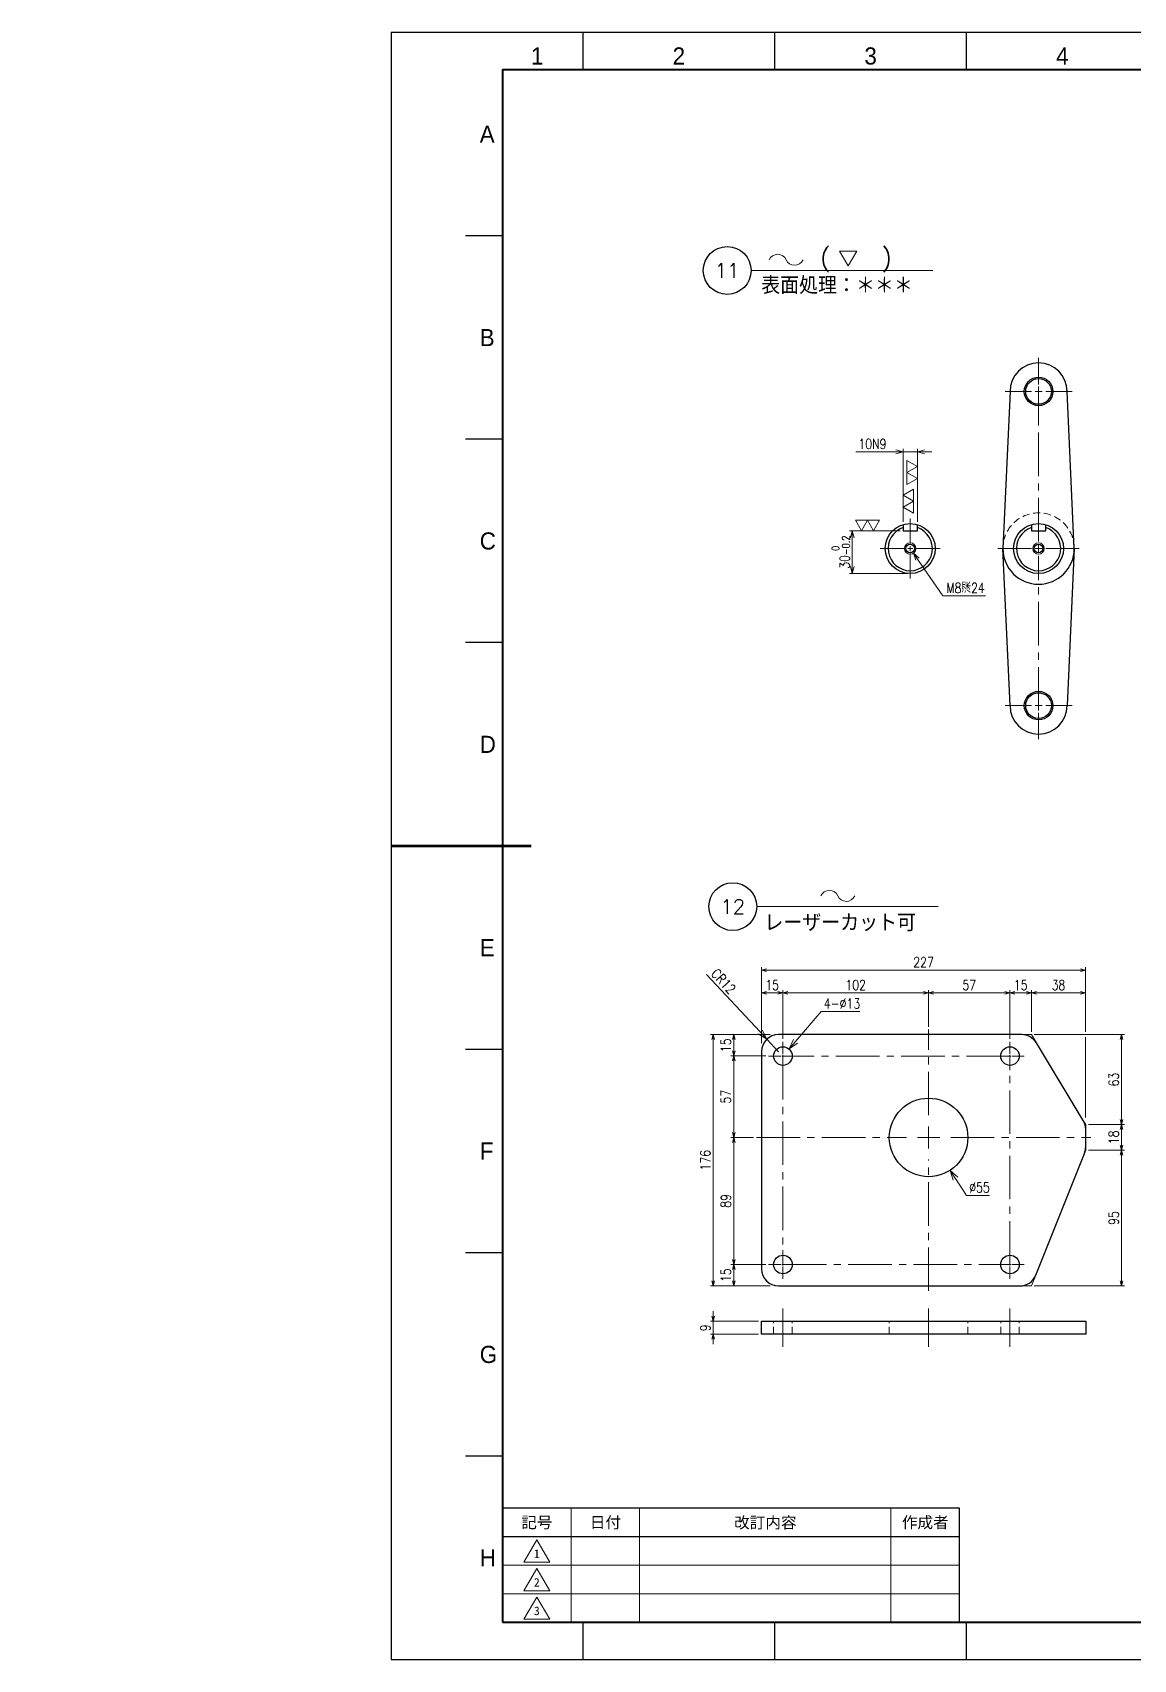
# Model space of a CAD drawing. Header units: millimetres. Extents: x -6 to 4263, y -34 to 1655.
# Drawn here: x 2401 to 3172, y 0 to 1139 of the extents above; entities that cross this region are included whole.
import ezdxf
from ezdxf import colors
from ezdxf.entities.mleader import LeaderData, LeaderLine
from ezdxf.enums import TextEntityAlignment as Align
from ezdxf.math import Vec2, Vec3

# ---------------------------------------------------------------- set-up
doc = ezdxf.new("R2010")
doc.units = ezdxf.units.MM
doc.header["$LTSCALE"] = 1.6
doc.header["$PDMODE"] = 99
doc.header["$PDSIZE"] = 1
doc.linetypes.add('CENTER2', pattern=[28.575, 19.05, -3.175, 3.175, -3.175])
doc.linetypes.add('HIDDEN2', pattern=[4.7625, 3.175, -1.5875])
for name, color, linetype, lineweight in [('02_細線', 5, 'Continuous', 13), ('03_かくれ線', 6, 'HIDDEN2', 13), ('04_中心線', 1, 'CENTER2', 9), ('07_寸法線', 3, 'Continuous', 9), ('99_図枠', 7, 'Continuous', 40)]:
    doc.layers.add(name, color=color, linetype=linetype, lineweight=lineweight)
doc.layers.add('10_補助線', color=8, linetype='Continuous', lineweight=13, plot=False)
doc.styles.add('KSS_TXT', font='txt.shx', dxfattribs={"bigfont": 'extfont2.shx'})
doc.styles.add('MS_G', font='MS Gothic.ttf')
doc.styles.get("Standard").update_dxf_attribs({"font": 'txt.shx', "bigfont": 'extfont2.shx'})
doc.styles.add('寸法用', font='simplex.shx', dxfattribs={"width": 0.8, "bigfont": '@extfont2.shx'})
doc.styles.add('表題用', font='MS PGothic.ttf')
doc.dimstyles.new('機械製図用', dxfattribs={"dimtxt": 3.5, "dimasz": 3.5, "dimexe": 2, "dimexo": 0, "dimgap": 1.2, "dimtad": 1, "dimdsep": 46, "dimtxsty": '寸法用', "dimblk": 'OPEN30', "dimcen": 0, "dimclrd": 256, "dimclre": 256, "dimclrt": 7, "dimazin": 2, "dimtm": 1e-09, "dimtfac": 0.75, "dimtmove": 0, "dimatfit": 3, "dimldrblk": 'OPEN30', "dimfxl": 1, "dimlwd": -1, "dimlwe": -1, "dimarcsym": 0})
doc.dimstyles.new('機械製図用$3', dxfattribs={"dimtxt": 3.5, "dimasz": 3.5, "dimexe": 2, "dimexo": 0, "dimgap": 1.2, "dimtad": 1, "dimtih": 1, "dimtoh": 1, "dimdsep": 46, "dimtxsty": '寸法用', "dimblk": 'OPEN30', "dimcen": 0, "dimsd1": 1, "dimclrd": 256, "dimclre": 256, "dimclrt": 7, "dimazin": 2, "dimtm": 1e-09, "dimtfac": 0.75, "dimtofl": 0, "dimtmove": 0, "dimatfit": 3, "dimldrblk": 'OPEN30', "dimfxl": 1, "dimlwd": -1, "dimlwe": -1, "dimarcsym": 0})

# ---------------------------------------------------------------- blocks, each defined once
blk = doc.blocks.new('AM_BALLOON1')
at = {"transparency": 16777216}
blk.add_circle((0, 0), 5, dxfattribs=at)
blk.add_attdef('B_NUMBER', text='', height=3, dxfattribs=at).set_placement((0, 0), align=Align.MIDDLE_CENTER)
blk = doc.blocks.new('_OPEN')
at = {"color": 0, "linetype": 'ByBlock'}
for p, q in [((-1, 0.17), (0, 0)), ((0, 0), (-1, -0.17)), ((0, 0), (-1, 0))]:
    blk.add_line(p, q, dxfattribs=at)
blk = doc.blocks.new('p1ba05')
for centre, start, end in [((-2.95, 0.29), 24.2276, 155.5758), ((0, 1.62), 204.2276, 335.5758)]:
    blk.add_arc(centre, 1.62, start, end)
blk = doc.blocks.new('p1ba01')
for p, q in [((0, 0), (-1.5, 2.6)), ((-1.5, 2.6), (1.5, 2.6)), ((1.5, 2.6), (0, 0))]:
    blk.add_line(p, q)
blk = doc.blocks.new('*U223')
at = {"layer": '04_中心線', "color": 0, "linetype": 'CENTER2', "transparency": 16777216}
for p, q in [((0, 15.52), (0, 75.5)), ((-120.5, 0), (-15.52, 0)), ((15.52, 0), (113.5, 0)), ((0, -107.5), (0, -15.52))]:
    blk.add_line(p, q, dxfattribs=at)
at = {"layer": '04_中心線', "color": 0, "linetype": 'Continuous', "transparency": 16777216}
for p, q in [((-7.76, 0), (7.76, 0)), ((0, -7.76), (0, 7.76))]:
    blk.add_line(p, q, dxfattribs=at)
blk = doc.blocks.new('*U224')
at = {"layer": '04_中心線', "color": 0, "linetype": 'CENTER2', "transparency": 16777216}
for p, q in [((-10, 0), (-1.3, 0)), ((0, 1.3), (0, 10)), ((1.3, 0), (10, 0)), ((0, -10), (0, -1.3))]:
    blk.add_line(p, q, dxfattribs=at)
at = {"layer": '04_中心線', "color": 0, "linetype": 'Continuous', "transparency": 16777216}
for p, q in [((-0.65, 0), (0.65, 0)), ((0, -0.65), (0, 0.65))]:
    blk.add_line(p, q, dxfattribs=at)
blk = doc.blocks.new('*U225')
at = {"layer": '04_中心線', "color": 0, "linetype": 'CENTER2', "transparency": 16777216}
for p, q in [((-10, 0), (-1.3, 0)), ((0, 1.3), (0, 10)), ((1.3, 0), (10, 0)), ((0, -10), (0, -1.3))]:
    blk.add_line(p, q, dxfattribs=at)
at = {"layer": '04_中心線', "color": 0, "linetype": 'Continuous', "transparency": 16777216}
for p, q in [((-0.65, 0), (0.65, 0)), ((0, -0.65), (0, 0.65))]:
    blk.add_line(p, q, dxfattribs=at)
blk = doc.blocks.new('*U221')
at = {"layer": '04_中心線', "color": 0, "linetype": 'CENTER2', "transparency": 16777216}
for p, q in [((-10, 0), (-1.3, 0)), ((0, 1.3), (0, 10)), ((1.3, 0), (10, 0)), ((0, -10), (0, -1.3))]:
    blk.add_line(p, q, dxfattribs=at)
at = {"layer": '04_中心線', "color": 0, "linetype": 'Continuous', "transparency": 16777216}
for p, q in [((-0.65, 0), (0.65, 0)), ((0, -0.65), (0, 0.65))]:
    blk.add_line(p, q, dxfattribs=at)
blk = doc.blocks.new('*U222')
at = {"layer": '04_中心線', "color": 0, "linetype": 'CENTER2', "transparency": 16777216}
for p, q in [((-10, 0), (-1.3, 0)), ((0, 1.3), (0, 10)), ((1.3, 0), (10, 0)), ((0, -10), (0, -1.3))]:
    blk.add_line(p, q, dxfattribs=at)
at = {"layer": '04_中心線', "color": 0, "linetype": 'Continuous', "transparency": 16777216}
for p, q in [((-0.65, 0), (0.65, 0)), ((0, -0.65), (0, 0.65))]:
    blk.add_line(p, q, dxfattribs=at)
blk = doc.blocks.new('_Open30')
at = {"color": 0, "linetype": 'ByBlock', "lineweight": -2}
for p, q in [((-1, 0.27), (0, 0)), ((0, 0), (-1, -0.27)), ((0, 0), (-1, 0))]:
    blk.add_line(p, q, dxfattribs=at)
blk = doc.blocks.new('*D243')
at = {"layer": '07_寸法線', "transparency": 16777216}
for p, q in [((3028.3, 443.1), (3028.3, 468.8)), ((3085.3, 434.6), (3085.3, 468.8)), ((3081.8, 466.8), (3031.8, 466.8))]:
    blk.add_line(p, q, dxfattribs=at)
at = {"layer": 'Defpoints', "color": 0, "transparency": 16777216}
for p in [(3028.3, 466.8), (3028.3, 441.1), (3085.3, 432.6)]:
    blk.add_point(p, dxfattribs=at)
at = {"layer": '07_寸法線', "transparency": 16777216, "xscale": 3.5, "yscale": 3.5, "zscale": 3.5, "rotation": 180}
blk.add_blockref('_Open30', (3028.3, 466.8), dxfattribs=at)
at = {"layer": '07_寸法線', "transparency": 16777216, "xscale": 3.5, "yscale": 3.5, "zscale": 3.5}
blk.add_blockref('_Open30', (3085.3, 466.8), dxfattribs=at)
at = {"layer": '07_寸法線', "color": 7, "transparency": 16777216, "insert": (3056.8, 472.3), "char_height": 7, "attachment_point": 5, "style": '寸法用'}
blk.add_mtext('57', dxfattribs=at)
blk = doc.blocks.new('*D244')
at = {"layer": '07_寸法線', "transparency": 16777216}
for p, q in [((2926.3, 434.6), (2926.3, 468.8)), ((3028.3, 443.1), (3028.3, 468.8)), ((3024.8, 466.8), (2929.8, 466.8))]:
    blk.add_line(p, q, dxfattribs=at)
at = {"layer": 'Defpoints', "color": 0, "transparency": 16777216}
for p in [(2926.3, 466.8), (3028.3, 441.1), (2926.3, 432.6)]:
    blk.add_point(p, dxfattribs=at)
at = {"layer": '07_寸法線', "transparency": 16777216, "xscale": 3.5, "yscale": 3.5, "zscale": 3.5, "rotation": 180}
blk.add_blockref('_Open30', (2926.3, 466.8), dxfattribs=at)
at = {"layer": '07_寸法線', "transparency": 16777216, "xscale": 3.5, "yscale": 3.5, "zscale": 3.5}
blk.add_blockref('_Open30', (3028.3, 466.8), dxfattribs=at)
at = {"layer": '07_寸法線', "color": 7, "transparency": 16777216, "insert": (2977.3, 472.3), "char_height": 7, "attachment_point": 5, "style": '寸法用'}
blk.add_mtext('102', dxfattribs=at)
blk = doc.blocks.new('*D245')
at = {"layer": '07_寸法線', "transparency": 16777216}
for p, q in [((2914.3, 422.6), (2889.9, 422.6)), ((2891.9, 419.1), (2891.9, 369.1)), ((2905.8, 365.6), (2889.9, 365.6))]:
    blk.add_line(p, q, dxfattribs=at)
at = {"layer": 'Defpoints', "color": 0, "transparency": 16777216}
for p in [(2916.3, 422.6), (2891.9, 365.6), (2907.8, 365.6)]:
    blk.add_point(p, dxfattribs=at)
at = {"layer": '07_寸法線', "transparency": 16777216, "xscale": 3.5, "yscale": 3.5, "zscale": 3.5}
for p, rotation in [((2891.9, 422.6), 90), ((2891.9, 365.6), 270)]:
    blk.add_blockref('_Open30', p, dxfattribs=dict(at, rotation=rotation))
at = {"layer": '07_寸法線', "color": 7, "transparency": 16777216, "insert": (2886.4, 394.1), "char_height": 7, "attachment_point": 5, "rotation": 90, "style": '寸法用'}
blk.add_mtext('57', dxfattribs=at)
blk = doc.blocks.new('*D246')
at = {"layer": '07_寸法線', "transparency": 16777216}
for p, q in [((2905.8, 365.6), (2889.9, 365.6)), ((2891.9, 362.1), (2891.9, 280.1)), ((2914.3, 276.6), (2889.9, 276.6))]:
    blk.add_line(p, q, dxfattribs=at)
at = {"layer": 'Defpoints', "color": 0, "transparency": 16777216}
for p in [(2907.8, 365.6), (2891.9, 276.6), (2916.3, 276.6)]:
    blk.add_point(p, dxfattribs=at)
at = {"layer": '07_寸法線', "transparency": 16777216, "xscale": 3.5, "yscale": 3.5, "zscale": 3.5}
for p, rotation in [((2891.9, 365.6), 90), ((2891.9, 276.6), 270)]:
    blk.add_blockref('_Open30', p, dxfattribs=dict(at, rotation=rotation))
at = {"layer": '07_寸法線', "color": 7, "transparency": 16777216, "insert": (2886.4, 321.1), "char_height": 7, "attachment_point": 5, "rotation": 90, "style": '寸法用'}
blk.add_mtext('89', dxfattribs=at)
blk = doc.blocks.new('*D247')
at = {"layer": '07_寸法線', "transparency": 16777216}
for p, q in [((2877.5, 240.3), (2877.5, 243.8)), ((2909.3, 236.8), (2875.5, 236.8)), ((2877.5, 236.8), (2877.5, 227.8)), ((2909.3, 227.8), (2875.5, 227.8)), ((2877.5, 224.3), (2877.5, 220.8))]:
    blk.add_line(p, q, dxfattribs=at)
at = {"layer": 'Defpoints', "color": 0, "transparency": 16777216}
for p in [(2911.3, 236.8), (2877.5, 227.8), (2911.3, 227.8)]:
    blk.add_point(p, dxfattribs=at)
at = {"layer": '07_寸法線', "transparency": 16777216, "xscale": 3.5, "yscale": 3.5, "zscale": 3.5}
for p, rotation in [((2877.5, 236.8), 270), ((2877.5, 227.8), 90)]:
    blk.add_blockref('_Open30', p, dxfattribs=dict(at, rotation=rotation))
at = {"layer": '07_寸法線', "color": 7, "transparency": 16777216, "insert": (2872, 232.3), "char_height": 7, "attachment_point": 5, "rotation": 90, "style": '寸法用'}
blk.add_mtext('9', dxfattribs=at)
blk = doc.blocks.new('*D248')
at = {"layer": '07_寸法線', "transparency": 16777216}
for p, q in [((3054.9, 325), (3047.2, 336.7)), ((3071, 325), (3054.9, 325))]:
    blk.add_line(p, q, dxfattribs=at)
at = {"layer": 'Defpoints', "color": 0, "transparency": 16777216}
for p in [(3013.3, 388.6), (3043.4, 342.5)]:
    blk.add_point(p, dxfattribs=at)
at = {"layer": '07_寸法線', "transparency": 16777216, "xscale": 7, "yscale": 7, "zscale": 7, "rotation": 123.2095758923568}
blk.add_blockref('_Open30', (3043.4, 342.5), dxfattribs=at)
at = {"layer": '07_寸法線', "color": 7, "transparency": 16777216, "insert": (3064, 330.5), "char_height": 7, "attachment_point": 5, "style": '寸法用'}
blk.add_mtext('∅55', dxfattribs=at)
blk = doc.blocks.new('*D249')
at = {"layer": '07_寸法線', "transparency": 16777216}
for p, q in [((2917.3, 437.6), (2889.9, 437.6)), ((2891.9, 434.1), (2891.9, 426.1)), ((2910.3, 422.6), (2889.9, 422.6))]:
    blk.add_line(p, q, dxfattribs=at)
at = {"layer": 'Defpoints', "color": 0, "transparency": 16777216}
for p in [(2923.3, 437.6), (2891.9, 422.6), (2916.3, 422.6)]:
    blk.add_point(p, dxfattribs=at)
at = {"layer": '07_寸法線', "transparency": 16777216, "xscale": 3.5, "yscale": 3.5, "zscale": 3.5}
for p, rotation in [((2891.9, 437.6), 90), ((2891.9, 422.6), 270)]:
    blk.add_blockref('_Open30', p, dxfattribs=dict(at, rotation=rotation))
at = {"layer": '07_寸法線', "color": 7, "transparency": 16777216, "insert": (2886.4, 430.1), "char_height": 7, "attachment_point": 5, "rotation": 90, "style": '寸法用'}
blk.add_mtext('15', dxfattribs=at)
blk = doc.blocks.new('*D250')
at = {"layer": '07_寸法線', "transparency": 16777216}
for p, q in [((2917.3, 437.6), (2875.5, 437.6)), ((2877.5, 434.1), (2877.5, 265.1)), ((2917.3, 261.6), (2875.5, 261.6))]:
    blk.add_line(p, q, dxfattribs=at)
at = {"layer": 'Defpoints', "color": 0, "transparency": 16777216}
for p in [(2923.3, 437.6), (2877.5, 261.6), (2923.3, 261.6)]:
    blk.add_point(p, dxfattribs=at)
at = {"layer": '07_寸法線', "transparency": 16777216, "xscale": 3.5, "yscale": 3.5, "zscale": 3.5}
for p, rotation in [((2877.5, 437.6), 90), ((2877.5, 261.6), 270)]:
    blk.add_blockref('_Open30', p, dxfattribs=dict(at, rotation=rotation))
at = {"layer": '07_寸法線', "color": 7, "transparency": 16777216, "insert": (2872, 349.6), "char_height": 7, "attachment_point": 5, "rotation": 90, "style": '寸法用'}
blk.add_mtext('176', dxfattribs=at)
blk = doc.blocks.new('*D251')
at = {"layer": '07_寸法線', "transparency": 16777216}
for p, q in [((2911.3, 431.6), (2911.3, 468.8)), ((2926.3, 438.6), (2926.3, 468.8)), ((2922.8, 466.8), (2914.8, 466.8))]:
    blk.add_line(p, q, dxfattribs=at)
at = {"layer": 'Defpoints', "color": 0, "transparency": 16777216}
for p in [(2911.3, 466.8), (2911.3, 425.6), (2926.3, 432.6)]:
    blk.add_point(p, dxfattribs=at)
at = {"layer": '07_寸法線', "transparency": 16777216, "xscale": 3.5, "yscale": 3.5, "zscale": 3.5, "rotation": 180}
blk.add_blockref('_Open30', (2911.3, 466.8), dxfattribs=at)
at = {"layer": '07_寸法線', "transparency": 16777216, "xscale": 3.5, "yscale": 3.5, "zscale": 3.5}
blk.add_blockref('_Open30', (2926.3, 466.8), dxfattribs=at)
at = {"layer": '07_寸法線', "color": 7, "transparency": 16777216, "insert": (2918.8, 472.3), "char_height": 7, "attachment_point": 5, "style": '寸法用'}
blk.add_mtext('15', dxfattribs=at)
blk = doc.blocks.new('*D252')
at = {"layer": '07_寸法線', "transparency": 16777216}
for p, q in [((3085.3, 434.6), (3085.3, 468.8)), ((3100.3, 439.6), (3100.3, 468.8)), ((3096.8, 466.8), (3088.8, 466.8))]:
    blk.add_line(p, q, dxfattribs=at)
at = {"layer": 'Defpoints', "color": 0, "transparency": 16777216}
for p in [(3085.3, 466.8), (3100.3, 437.6), (3085.3, 432.6)]:
    blk.add_point(p, dxfattribs=at)
at = {"layer": '07_寸法線', "transparency": 16777216, "xscale": 3.5, "yscale": 3.5, "zscale": 3.5, "rotation": 180}
blk.add_blockref('_Open30', (3085.3, 466.8), dxfattribs=at)
at = {"layer": '07_寸法線', "transparency": 16777216, "xscale": 3.5, "yscale": 3.5, "zscale": 3.5}
blk.add_blockref('_Open30', (3100.3, 466.8), dxfattribs=at)
at = {"layer": '07_寸法線', "color": 7, "transparency": 16777216, "insert": (3092.8, 472.3), "char_height": 7, "attachment_point": 5, "style": '寸法用'}
blk.add_mtext('15', dxfattribs=at)
blk = doc.blocks.new('*D253')
at = {"layer": '07_寸法線', "transparency": 16777216}
for p, q in [((3100.3, 442.6), (3100.3, 468.8)), ((3138.3, 439.4), (3138.3, 468.8)), ((3134.8, 466.8), (3103.8, 466.8)), ((3138.3, 379.6), (3138.3, 435.7))]:
    blk.add_line(p, q, dxfattribs=at)
at = {"layer": 'Defpoints', "color": 0, "transparency": 16777216}
for p in [(3100.3, 466.8), (3100.3, 437.6), (3138.3, 374.6)]:
    blk.add_point(p, dxfattribs=at)
at = {"layer": '07_寸法線', "transparency": 16777216, "xscale": 3.5, "yscale": 3.5, "zscale": 3.5, "rotation": 180}
blk.add_blockref('_Open30', (3100.3, 466.8), dxfattribs=at)
at = {"layer": '07_寸法線', "transparency": 16777216, "xscale": 3.5, "yscale": 3.5, "zscale": 3.5}
blk.add_blockref('_Open30', (3138.3, 466.8), dxfattribs=at)
at = {"layer": '07_寸法線', "color": 7, "transparency": 16777216, "insert": (3119.3, 472.3), "char_height": 7, "attachment_point": 5, "style": '寸法用'}
blk.add_mtext('38', dxfattribs=at)
blk = doc.blocks.new('*D254')
at = {"layer": '07_寸法線', "transparency": 16777216}
for p, q in [((3140.3, 374.6), (3165.5, 374.6)), ((3163.5, 371.1), (3163.5, 360.1)), ((3140.3, 356.6), (3165.5, 356.6))]:
    blk.add_line(p, q, dxfattribs=at)
at = {"layer": 'Defpoints', "color": 0, "transparency": 16777216}
for p in [(3138.3, 374.6), (3138.3, 356.6), (3163.5, 356.6)]:
    blk.add_point(p, dxfattribs=at)
at = {"layer": '07_寸法線', "transparency": 16777216, "xscale": 3.5, "yscale": 3.5, "zscale": 3.5}
for p, rotation in [((3163.5, 374.6), 90), ((3163.5, 356.6), 270)]:
    blk.add_blockref('_Open30', p, dxfattribs=dict(at, rotation=rotation))
at = {"layer": '07_寸法線', "color": 7, "transparency": 16777216, "insert": (3158, 365.6), "char_height": 7, "attachment_point": 5, "rotation": 90, "style": '寸法用'}
blk.add_mtext('18', dxfattribs=at)
blk = doc.blocks.new('*D255')
at = {"layer": '07_寸法線', "transparency": 16777216}
for p, q in [((3102.3, 437.6), (3165.5, 437.6)), ((3163.5, 434.1), (3163.5, 378.1)), ((3140.3, 374.6), (3165.5, 374.6))]:
    blk.add_line(p, q, dxfattribs=at)
at = {"layer": 'Defpoints', "color": 0, "transparency": 16777216}
for p in [(3100.3, 437.6), (3138.3, 374.6), (3163.5, 374.6)]:
    blk.add_point(p, dxfattribs=at)
at = {"layer": '07_寸法線', "transparency": 16777216, "xscale": 3.5, "yscale": 3.5, "zscale": 3.5}
for p, rotation in [((3163.5, 437.6), 90), ((3163.5, 374.6), 270)]:
    blk.add_blockref('_Open30', p, dxfattribs=dict(at, rotation=rotation))
at = {"layer": '07_寸法線', "color": 7, "transparency": 16777216, "insert": (3158, 406.1), "char_height": 7, "attachment_point": 5, "rotation": 90, "style": '寸法用'}
blk.add_mtext('63', dxfattribs=at)
blk = doc.blocks.new('*D256')
at = {"layer": '07_寸法線', "transparency": 16777216}
for p, q in [((3140.3, 356.6), (3165.5, 356.6)), ((3163.5, 353.1), (3163.5, 265.1)), ((3102.3, 261.6), (3165.5, 261.6))]:
    blk.add_line(p, q, dxfattribs=at)
at = {"layer": 'Defpoints', "color": 0, "transparency": 16777216}
for p in [(3138.3, 356.6), (3100.3, 261.6), (3163.5, 261.6)]:
    blk.add_point(p, dxfattribs=at)
at = {"layer": '07_寸法線', "transparency": 16777216, "xscale": 3.5, "yscale": 3.5, "zscale": 3.5}
for p, rotation in [((3163.5, 356.6), 90), ((3163.5, 261.6), 270)]:
    blk.add_blockref('_Open30', p, dxfattribs=dict(at, rotation=rotation))
at = {"layer": '07_寸法線', "color": 7, "transparency": 16777216, "insert": (3158, 309.1), "char_height": 7, "attachment_point": 5, "rotation": 90, "style": '寸法用'}
blk.add_mtext('95', dxfattribs=at)
blk = doc.blocks.new('*D257')
at = {"layer": '07_寸法線', "transparency": 16777216}
for p, q in [((2872.8, 479.7), (2910.4, 439.4)), ((2923.3, 425.6), (2915.1, 434.3))]:
    blk.add_line(p, q, dxfattribs=at)
at = {"layer": 'Defpoints', "color": 0, "transparency": 16777216}
for p in [(2915.1, 434.3), (2923.3, 425.6)]:
    blk.add_point(p, dxfattribs=at)
at = {"layer": '07_寸法線', "transparency": 16777216, "xscale": 7, "yscale": 7, "zscale": 7, "rotation": 313.0286297608039}
blk.add_blockref('_Open30', (2915.1, 434.3), dxfattribs=at)
at = {"layer": '07_寸法線', "color": 7, "transparency": 16777216, "insert": (2884.7, 475), "char_height": 7, "attachment_point": 5, "rotation": 313.0286, "style": '寸法用'}
blk.add_mtext('CR12', dxfattribs=at)
blk = doc.blocks.new('*D258')
at = {"layer": '07_寸法線', "transparency": 16777216}
for p, q in [((2953, 453.8), (2935.1, 432.8)), ((2980.3, 453.8), (2953, 453.8))]:
    blk.add_line(p, q, dxfattribs=at)
at = {"layer": 'Defpoints', "color": 0, "transparency": 16777216}
for p in [(2930.6, 427.5), (2922.1, 417.6)]:
    blk.add_point(p, dxfattribs=at)
at = {"layer": '07_寸法線', "transparency": 16777216, "xscale": 7, "yscale": 7, "zscale": 7, "rotation": 229.5169400854556}
blk.add_blockref('_Open30', (2930.6, 427.5), dxfattribs=at)
at = {"layer": '07_寸法線', "color": 7, "transparency": 16777216, "insert": (2967.7, 459.3), "char_height": 7, "attachment_point": 5, "style": '寸法用'}
blk.add_mtext('4-∅13', dxfattribs=at)
blk = doc.blocks.new('*D259')
at = {"layer": '07_寸法線', "transparency": 16777216}
for p, q in [((2911.3, 468.8), (2911.3, 484.8)), ((3134.8, 482.8), (2914.8, 482.8)), ((3138.3, 468.8), (3138.3, 484.8))]:
    blk.add_line(p, q, dxfattribs=at)
at = {"layer": 'Defpoints', "color": 0, "transparency": 16777216}
for p in [(2911.3, 482.8), (2911.3, 466.8), (3138.3, 466.8)]:
    blk.add_point(p, dxfattribs=at)
at = {"layer": '07_寸法線', "transparency": 16777216, "xscale": 3.5, "yscale": 3.5, "zscale": 3.5, "rotation": 180}
blk.add_blockref('_Open30', (2911.3, 482.8), dxfattribs=at)
at = {"layer": '07_寸法線', "transparency": 16777216, "xscale": 3.5, "yscale": 3.5, "zscale": 3.5}
blk.add_blockref('_Open30', (3138.3, 482.8), dxfattribs=at)
at = {"layer": '07_寸法線', "color": 7, "transparency": 16777216, "insert": (3024.8, 488.3), "char_height": 7, "attachment_point": 5, "style": '寸法用'}
blk.add_mtext('227', dxfattribs=at)
blk = doc.blocks.new('*D260')
at = {"layer": '07_寸法線', "transparency": 16777216}
for p, q in [((2910.3, 276.6), (2889.9, 276.6)), ((2891.9, 273.1), (2891.9, 265.1)), ((2917.3, 261.6), (2889.9, 261.6))]:
    blk.add_line(p, q, dxfattribs=at)
at = {"layer": 'Defpoints', "color": 0, "transparency": 16777216}
for p in [(2916.3, 276.6), (2891.9, 261.6), (2923.3, 261.6)]:
    blk.add_point(p, dxfattribs=at)
at = {"layer": '07_寸法線', "transparency": 16777216, "xscale": 3.5, "yscale": 3.5, "zscale": 3.5}
for p, rotation in [((2891.9, 276.6), 90), ((2891.9, 261.6), 270)]:
    blk.add_blockref('_Open30', p, dxfattribs=dict(at, rotation=rotation))
at = {"layer": '07_寸法線', "color": 7, "transparency": 16777216, "insert": (2886.4, 269.1), "char_height": 7, "attachment_point": 5, "rotation": 90, "style": '寸法用'}
blk.add_mtext('15', dxfattribs=at)
blk = doc.blocks.new('*D308')
at = {"layer": '07_寸法線', "transparency": 16777216}
for p, q in [((3005.5, 845.7), (2977.5, 845.7)), ((3010.5, 796.7), (3010.5, 847.7)), ((3020.5, 845.7), (3010.5, 845.7)), ((3020.5, 796.7), (3020.5, 847.7)), ((3025.5, 845.7), (3030.5, 845.7))]:
    blk.add_line(p, q, dxfattribs=at)
at = {"layer": 'Defpoints', "color": 0, "transparency": 16777216}
for p in [(3010.5, 845.7), (3010.5, 794.7), (3020.5, 794.7)]:
    blk.add_point(p, dxfattribs=at)
at = {"layer": '07_寸法線', "transparency": 16777216, "xscale": 5, "yscale": 5, "zscale": 5}
blk.add_blockref('_Open30', (3010.5, 845.7), dxfattribs=at)
at = {"layer": '07_寸法線', "transparency": 16777216, "xscale": 5, "yscale": 5, "zscale": 5, "rotation": 180}
blk.add_blockref('_Open30', (3020.5, 845.7), dxfattribs=at)
at = {"layer": '07_寸法線', "color": 7, "transparency": 16777216, "insert": (2989, 851.2), "char_height": 7, "attachment_point": 5, "style": '寸法用'}
blk.add_mtext('10N9', dxfattribs=at)
blk = doc.blocks.new('*D309')
at = {"layer": '07_寸法線', "transparency": 16777216}
for p, q in [((3008.5, 790.4), (2972.9, 790.4)), ((2974.9, 785.4), (2974.9, 765.4)), ((3013.5, 760.4), (2972.9, 760.4))]:
    blk.add_line(p, q, dxfattribs=at)
at = {"layer": 'Defpoints', "color": 0, "transparency": 16777216}
for p in [(3010.5, 790.4), (2974.9, 760.4), (3015.5, 760.4)]:
    blk.add_point(p, dxfattribs=at)
at = {"layer": '07_寸法線', "transparency": 16777216, "xscale": 5, "yscale": 5, "zscale": 5}
for p, rotation in [((2974.9, 790.4), 90), ((2974.9, 760.4), 270)]:
    blk.add_blockref('_Open30', p, dxfattribs=dict(at, rotation=rotation))
at = {"layer": '07_寸法線', "color": 7, "transparency": 16777216, "insert": (2966.8, 775.4), "char_height": 7, "attachment_point": 5, "rotation": 90, "style": '寸法用'}
blk.add_mtext('30{\\H5.25;\\S 0^ -0.2;}', dxfattribs=at)
blk = doc.blocks.new('p1ba02')
for p, q in [((-1.5, 2.6), (1.5, 2.6)), ((0, 0), (-1.5, 2.6)), ((1.5, 2.6), (0, 0)), ((3, 0), (1.5, 2.6)), ((1.5, 2.6), (4.5, 2.6)), ((4.5, 2.6), (3, 0))]:
    blk.add_line(p, q)
blk = doc.blocks.new('*D310')
at = {"layer": '07_寸法線', "transparency": 16777216}
for p, q in [((3038.3, 744.8), (3020.6, 770.5)), ((3068.1, 744.8), (3038.3, 744.8))]:
    blk.add_line(p, q, dxfattribs=at)
at = {"layer": 'Defpoints', "color": 0, "transparency": 16777216}
for p in [(3013.2, 781.2), (3017.7, 774.6)]:
    blk.add_point(p, dxfattribs=at)
at = {"layer": '07_寸法線', "transparency": 16777216, "xscale": 5, "yscale": 5, "zscale": 5, "rotation": 124.5487933102568}
blk.add_blockref('_Open30', (3017.7, 774.6), dxfattribs=at)
at = {"layer": '07_寸法線', "color": 7, "transparency": 16777216, "insert": (3054.2, 750.3), "char_height": 7, "attachment_point": 5, "style": '寸法用'}
blk.add_mtext('M8深24', dxfattribs=at)
blk = doc.blocks.new('*U238')
at = {"layer": '04_中心線', "color": 0, "linetype": 'CENTER2', "transparency": 16777216}
for p, q in [((0, 3.5), (0, 21)), ((-21, 0), (-3.5, 0)), ((3.5, 0), (21, 0)), ((0, -21), (0, -3.5))]:
    blk.add_line(p, q, dxfattribs=at)
at = {"layer": '04_中心線', "color": 0, "linetype": 'Continuous', "transparency": 16777216}
for p, q in [((-1.75, 0), (1.75, 0)), ((0, -1.75), (0, 1.75))]:
    blk.add_line(p, q, dxfattribs=at)
blk = doc.blocks.new('*U341')
at = {"layer": '04_中心線', "color": 0, "transparency": 16777216}
for p, q in [((0, 5), (0, 23.5)), ((-23.5, 0), (-5, 0)), ((0, -23.5), (0, -5)), ((5, 0), (23.5, 0))]:
    blk.add_line(p, q, dxfattribs=at)
at = {"layer": '04_中心線', "color": 0, "linetype": 'Continuous', "transparency": 16777216}
for p, q in [((0, -2.5), (0, 2.5)), ((-2.5, 0), (2.5, 0))]:
    blk.add_line(p, q, dxfattribs=at)
blk = doc.blocks.new('*U339')
at = {"layer": '04_中心線', "color": 0, "transparency": 16777216}
for p, q in [((0, 5), (0, 113.5)), ((-28.5, 0), (-5, 0)), ((0, -113.5), (0, -5)), ((5, 0), (28.5, 0))]:
    blk.add_line(p, q, dxfattribs=at)
at = {"layer": '04_中心線', "color": 0, "linetype": 'Continuous', "transparency": 16777216}
for p, q in [((0, -2.5), (0, 2.5)), ((-2.5, 0), (2.5, 0))]:
    blk.add_line(p, q, dxfattribs=at)
blk = doc.blocks.new('*U340')
at = {"layer": '04_中心線', "color": 0, "transparency": 16777216}
for p, q in [((0, 5), (0, 23.5)), ((-23.5, 0), (-5, 0)), ((5, 0), (23.5, 0)), ((0, -23.5), (0, -5))]:
    blk.add_line(p, q, dxfattribs=at)
at = {"layer": '04_中心線', "color": 0, "linetype": 'Continuous', "transparency": 16777216}
for p, q in [((-2.5, 0), (2.5, 0)), ((0, -2.5), (0, 2.5))]:
    blk.add_line(p, q, dxfattribs=at)

msp = doc.modelspace()

# ---------------------------------------------------------------- linework, layer by layer
at = {"color": 0}
for p, q in [((3010.477, 794.706), (3010.477, 790.435)), ((3010.477, 790.435), (3020.477, 790.435)), ((3020.477, 790.435), (3020.477, 794.706)), ((3100.351, 794.706), (3100.351, 790.435)), ((3100.351, 790.435), (3110.351, 790.435)), ((3110.351, 790.435), (3110.351, 794.706))]:
    msp.add_line(p, q, dxfattribs=at)
for p, q in [((3085.351, 667.935), (3080.351, 777.935)), ((3130.351, 777.935), (3125.351, 667.935)), ((3093.562, 437.552), (2923.338, 437.552)), ((2911.338, 425.552), (2911.338, 273.552)), ((3136.614, 377.412), (3103.838, 431.75)), ((3138.338, 358.863), (3138.338, 371.214)), ((3103.355, 269.096), (3137.48, 354.407)), ((2923.338, 261.552), (3092.214, 261.552))]:
    msp.add_line(p, q)
msp.add_lwpolyline([(3125.351, 887.935, 1), (3085.351, 887.935), (3080.351, 777.935, 1), (3130.351, 777.935), (3125.351, 887.935)], format="xyb")
msp.add_lwpolyline([(3138.338, 227.836), (2911.338, 227.836), (2911.338, 236.836), (3138.338, 236.836)], close=True)
for centre, radius in [((3105.351, 887.935), 10), ((3105.351, 887.935), 9), ((3105.351, 777.935), 17.5), ((3015.477, 777.935), 3), ((3105.351, 777.935), 3), ((3105.351, 667.935), 10), ((3105.351, 667.935), 9), ((2926.338, 422.552), 6.5), ((3085.338, 422.552), 6.5), ((3028.338, 365.552), 27.5), ((2926.338, 276.552), 6.5), ((3085.338, 276.552), 6.5)]:
    msp.add_circle(centre, radius)
msp.add_circle((3015.477, 777.935), 17.5, dxfattribs=at)
for centre, radius, start, end in [((3015.477, 777.935), 15.5, 108.819063, 71.180937), ((3105.351, 777.935), 15.5, 108.819063, 71.180937), ((3105.351, 667.935), 20, 180, 360), ((2923.338, 425.552), 12, 90, 180), ((3093.562, 425.552), 12, 31.097313, 90), ((3126.338, 371.214), 12, 0, 31.097313), ((3126.338, 358.863), 12, 338.198591, 0), ((2923.338, 273.552), 12, 180, 270), ((3092.214, 273.552), 12, 270, 338.198591)]:
    msp.add_arc(centre, radius, start, end)
at = {"layer": '02_細線'}
for centre in [(3015.477, 777.935), (3105.351, 777.935)]:
    msp.add_circle(centre, 4, dxfattribs=at)
at = {"layer": '03_かくれ線'}
for p, q in [((2919.838, 227.836), (2919.838, 236.836)), ((2932.838, 227.836), (2932.838, 236.836)), ((3000.838, 227.836), (3000.838, 236.836)), ((3055.838, 227.836), (3055.838, 236.836)), ((3078.838, 227.836), (3078.838, 236.836)), ((3091.838, 227.836), (3091.838, 236.836))]:
    msp.add_line(p, q, dxfattribs=at)
msp.add_arc((3105.351, 777.935), 25, 0, 180, dxfattribs=at)
at = {"layer": '04_中心線'}
for p, q in [((2926.338, 218.836), (2926.338, 245.836)), ((3028.338, 218.836), (3028.338, 245.836)), ((3085.338, 218.836), (3085.338, 245.836))]:
    msp.add_line(p, q, dxfattribs=at)
msp.add_lwpolyline([(2926.338, 276.552), (3085.338, 276.552), (3085.338, 422.552), (2926.338, 422.552)], close=True, dxfattribs=at)
at = {"layer": '07_寸法線'}
for p, q in [((2904.078, 972.642), (3031.207, 972.642)), ((2908.013, 527.193), (3035.142, 527.193))]:
    msp.add_line(p, q, dxfattribs=at)
at = {"layer": '10_補助線'}
for points in [[(3093.535, 437.552), (3100.338, 437.552), (3103.838, 431.75)], [(3136.614, 377.412), (3138.338, 374.552), (3138.338, 371.236)], [(3138.338, 358.593), (3138.338, 356.552), (3137.48, 354.407)], [(3091.826, 261.552), (3100.338, 261.552), (3103.355, 269.096)]]:
    msp.add_lwpolyline(points, dxfattribs=at)
at = {"layer": '99_図枠', "lineweight": 25}
for p, q in [((2786.35, 1113.292), (2786.35, 1139.292)), ((2920.61, 1113.292), (2920.61, 1139.292)), ((3054.87, 1113.292), (3054.87, 1139.292)), ((2730.01, 996.88), (2704.01, 996.88)), ((2730.01, 854.469), (2704.01, 854.469)), ((2730.01, 712.057), (2704.01, 712.057)), ((2730.01, 427.234), (2704.01, 427.234)), ((2730.01, 284.823), (2704.01, 284.823)), ((2730.01, 142.411), (2704.01, 142.411)), ((2730.01, 86), (3050.01, 86)), ((2786.35, 0), (2786.35, 26)), ((2920.61, 0), (2920.61, 26)), ((3054.87, 0), (3054.87, 26))]:
    msp.add_line(p, q, dxfattribs=at)
at = {"layer": '99_図枠', "lineweight": 53}
msp.add_line((2652.09, 569.646), (2750.01, 569.646), dxfattribs=at)
at = {"layer": '99_図枠', "lineweight": 13}
for p, q in [((2778.01, 26), (2778.01, 106)), ((2826.01, 26), (2826.01, 106)), ((3002.01, 26), (3002.01, 106)), ((2730.01, 66), (3050.01, 66)), ((2730.01, 46), (3050.01, 46))]:
    msp.add_line(p, q, dxfattribs=at)
at = {"layer": '99_図枠'}
msp.add_lwpolyline([(2730.01, 26), (4237.21, 26), (4237.21, 1113.292), (2730.01, 1113.292)], close=True, dxfattribs=at)
at = {"layer": '99_図枠', "lineweight": 25}
msp.add_lwpolyline([(2730.01, 26), (3050.01, 26), (3050.01, 106), (2730.01, 106)], close=True, dxfattribs=at)
at = {"layer": '99_図枠', "lineweight": 13}
for points in [[(2745.01, 68.124), (2754.01, 83.713), (2763.01, 68.124), (2745.01, 68.124)], [(2745.01, 48.124), (2754.01, 63.713), (2763.01, 48.124), (2745.01, 48.124)], [(2745.01, 28.124), (2754.01, 43.713), (2763.01, 28.124), (2745.01, 28.124)]]:
    msp.add_lwpolyline(points, dxfattribs=at)
at = {"layer": 'Defpoints'}
msp.add_lwpolyline([(2652.09, 0), (4263.21, 0), (4263.21, 1139.292), (2652.09, 1139.292)], close=True, dxfattribs=at)

# ---------------------------------------------------------------- block references
at = {"layer": '04_中心線'}
for name, p in [('*U341', (3105.351, 887.935)), ('*U339', (3105.351, 777.935)), ('*U340', (3105.351, 667.935))]:
    msp.add_blockref(name, p, dxfattribs=at)
at = {"layer": '04_中心線', "linetype": 'CENTER2'}
for name, p in [('*U238', (3015.477, 777.935)), ('*U223', (3028.338, 365.552)), ('*U225', (2926.338, 422.552)), ('*U224', (3085.338, 422.552)), ('*U221', (2926.338, 276.552)), ('*U222', (3085.338, 276.552))]:
    msp.add_blockref(name, p, dxfattribs=at)
at = {"layer": '07_寸法線'}
for name, p, xscale, yscale, zscale in [('p1ba05', (2934.507, 976.307), 4.02, 4.02, 4.02), ('p1ba01', (2972.087, 975.837), 4.02, 4.02, 4.02), ('p1ba02', (2989.701, 790.435), -2.8, 2.8, 2.8), ('p1ba05', (2970.707, 530.858), 4.02, 4.02, 4.02)]:
    msp.add_blockref(name, p, dxfattribs=dict(at, xscale=xscale, yscale=yscale, zscale=zscale))
at = {"layer": '07_寸法線', "yscale": 2.8, "zscale": 2.8}
for p, xscale, rotation in [((3020.477, 826.973), 2.8, 90), ((3010.477, 806.904), -2.8, 270)]:
    msp.add_blockref('p1ba02', p, dxfattribs=dict(at, xscale=xscale, rotation=rotation))

# ---------------------------------------------------------------- texts
at = {"layer": '07_寸法線', "style": 'KSS_TXT'}
for s, p in [('(   )', (2952.448, 975.535)), ('レーザーカット可', (2913.351, 509.906))]:
    msp.add_text(s, height=12.06, dxfattribs=at).set_placement(p)
at = {"layer": '07_寸法線', "insert": (2911.142, 968.23), "char_height": 12.06, "attachment_point": 1, "style": 'KSS_TXT'}
msp.add_mtext('表面処理：＊＊＊', dxfattribs=at)
at = {"layer": '99_図枠', "lineweight": 13, "style": '表題用'}
for s, p in [('1', (2754.259, 1113.292)), ('2', (2853.48, 1113.292)), ('3', (2987.74, 1113.292)), ('4', (3122, 1113.292))]:
    msp.add_text(s, height=12, dxfattribs=at).set_placement(p, align=Align.BOTTOM_CENTER)
for s, p in [('A', (2714.01, 1068.086)), ('B', (2714.01, 925.675)), ('C', (2714.01, 783.263)), ('D', (2714.01, 640.852)), ('E', (2714.01, 498.44)), ('F', (2714.01, 356.029)), ('G', (2714.01, 213.617)), ('H', (2714.01, 71.206))]:
    msp.add_text(s, height=12, dxfattribs=at).set_placement(p, align=Align.MIDDLE_LEFT)
at = {"layer": '99_図枠', "style": '表題用'}
for s, p in [('記号', (2754.01, 96)), ('日付', (2802.01, 96)), ('作成者', (3026.01, 96))]:
    msp.add_text(s, height=8, dxfattribs=at).set_placement(p, align=Align.MIDDLE_CENTER)
msp.add_text('改訂内容', height=8, dxfattribs=at).set_placement((2914.01, 96), align=Align.MIDDLE)
at = {"layer": '99_図枠', "lineweight": 13, "style": 'MS_G'}
for s, p in [('1', (2754.01, 74)), ('2', (2754.01, 54)), ('3', (2754.01, 34))]:
    msp.add_text(s, height=6, dxfattribs=at).set_placement(p, align=Align.MIDDLE)

# ---------------------------------------------------------------- dimensions: what is measured, and where the dimension line sits
at = {"layer": '07_寸法線'}
dim = msp.add_linear_dim(base=(3010.477, 845.703), p1=(3020.477, 794.706), p2=(3010.477, 794.706), text='<>N9', dimstyle='機械製図用', override={"dimtxt": 7, "dimasz": 5, "dimexo": 2, "dimgap": 2}, dxfattribs=at)
dim.commit()
dim.dimension.update_dxf_attribs({"geometry": '*D308', "text_midpoint": (2989.01, 851.203)})
for base, p1, p2, override, picture, middle in [((2974.948, 760.435), (3010.477, 790.435), (3015.477, 760.435), {"dimtxt": 7, "dimasz": 5, "dimexo": 2, "dimgap": 2, "dimtol": 1, "dimtm": 0.2}, '*D309', (2966.823, 775.435)), ((2877.507, 261.552), (2923.338, 437.552), (2923.338, 261.552), {"dimtxt": 7, "dimexo": 6, "dimgap": 2}, '*D250', (2872.007, 349.552)), ((2891.888, 422.552), (2923.338, 437.552), (2916.338, 422.552), {"dimtxt": 7, "dimexo": 6, "dimgap": 2}, '*D249', (2886.388, 430.052)), ((3163.548, 374.552), (3100.338, 437.552), (3138.338, 374.552), {"dimtxt": 7, "dimexo": 2, "dimgap": 2}, '*D255', (3158.048, 406.052)), ((2891.888, 365.552), (2916.338, 422.552), (2907.838, 365.552), {"dimtxt": 7, "dimasz": 3.5, "dimexo": 2, "dimgap": 2}, '*D245', (2886.388, 394.052)), ((2891.888, 276.552), (2907.838, 365.552), (2916.338, 276.552), {"dimtxt": 7, "dimasz": 3.5, "dimexo": 2, "dimgap": 2}, '*D246', (2886.388, 321.052)), ((3163.548, 356.552), (3138.338, 374.552), (3138.338, 356.552), {"dimtxt": 7, "dimexo": 2, "dimgap": 2}, '*D254', (3158.048, 365.552)), ((3163.548, 261.552), (3138.338, 356.552), (3100.338, 261.552), {"dimtxt": 7, "dimexo": 2, "dimgap": 2}, '*D256', (3158.048, 309.052)), ((2891.888, 261.552), (2916.338, 276.552), (2923.338, 261.552), {"dimtxt": 7, "dimexo": 6, "dimgap": 2}, '*D260', (2886.388, 269.052)), ((2877.507, 227.836), (2911.338, 236.836), (2911.338, 227.836), {"dimtxt": 7, "dimexo": 2, "dimgap": 2}, '*D247', (2872.007, 232.336))]:
    dim = msp.add_linear_dim(base=base, p1=p1, p2=p2, angle=90, dimstyle='機械製図用', override=override, dxfattribs=at)
    dim.commit()
    dim.dimension.update_dxf_attribs({"geometry": picture, "text_midpoint": middle})
for p1, p2, text, override, picture, middle in [((3013.209, 781.23), (3017.745, 774.641), 'M8深24', {"dimtxt": 7, "dimasz": 5, "dimgap": 2}, '*D310', (3054.186, 744.799)), ((2922.118, 417.609), (2930.558, 427.496), '4-<>', {"dimtxt": 7, "dimasz": 7, "dimgap": 2}, '*D258', (2967.668, 453.79))]:
    dim = msp.add_diameter_dim_2p(p1=p1, p2=p2, text=text, dimstyle='機械製図用$3', override=override, dxfattribs=at)
    dim.commit()
    dim.dimension.update_dxf_attribs({"geometry": picture, "text_midpoint": middle, "dimtype": 163})
for base, p1, p2, override, picture, middle in [((2911.338, 482.822), (3138.338, 466.792), (2911.338, 466.792), {"dimtxt": 7, "dimexo": 2, "dimgap": 2}, '*D259', (3024.838, 488.322)), ((2911.338, 466.792), (2926.338, 432.552), (2911.338, 425.552), {"dimtxt": 7, "dimexo": 6, "dimgap": 2}, '*D251', (2918.838, 472.292)), ((2926.338, 466.792), (3028.338, 441.052), (2926.338, 432.552), {"dimtxt": 7, "dimexo": 2, "dimgap": 2}, '*D244', (2977.338, 472.292)), ((3028.338, 466.792), (3085.338, 432.552), (3028.338, 441.052), {"dimtxt": 7, "dimexo": 2, "dimgap": 2}, '*D243', (3056.838, 472.292)), ((3085.338, 466.792), (3100.338, 437.552), (3085.338, 432.552), {"dimtxt": 7, "dimexo": 2, "dimgap": 2}, '*D252', (3092.838, 472.292)), ((3100.338, 466.792), (3138.338, 374.552), (3100.338, 437.552), {"dimtxt": 7, "dimexo": 5, "dimgap": 2}, '*D253', (3119.338, 472.292))]:
    dim = msp.add_linear_dim(base=base, p1=p1, p2=p2, dimstyle='機械製図用', override=override, dxfattribs=at)
    dim.commit()
    dim.dimension.update_dxf_attribs({"geometry": picture, "text_midpoint": middle})
dim = msp.add_radius_dim(center=(2923.338, 425.552), mpoint=(2915.15, 434.325), text='C<>', dimstyle='機械製図用', override={"dimtxt": 7, "dimasz": 7, "dimgap": 2}, dxfattribs=at)
dim.commit()
dim.dimension.update_dxf_attribs({"geometry": '*D257', "text_midpoint": (2880.687, 471.244), "dimtype": 164})
dim = msp.add_diameter_dim_2p(p1=(3013.276, 388.561), p2=(3043.4, 342.544), dimstyle='機械製図用$3', override={"dimtxt": 7, "dimasz": 7, "dimgap": 2, "dimtp": 0.05, "dimtm": -0.1}, dxfattribs=at)
dim.commit()
dim.dimension.update_dxf_attribs({"geometry": '*D248', "text_midpoint": (3063.968, 330.474)})

# ---------------------------------------------------------------- leaders
ml = msp.add_multileader_block('Standard', dxfattribs=at)
ml.set_content('AM_BALLOON1', color=256, scale=3.35)
ml.set_attribute('B_NUMBER', '11', width=0)
ml.set_leader_properties(color=256, linetype='ByLayer', lineweight=-1)
ml.set_arrow_properties(name='OPEN')
ml.build(insert=Vec2(0, 0))
ml.multileader.update_dxf_attribs({"leader_type": 0, "has_dogleg": 0, "text_right_attachment_type": 6, "dogleg_length": 0, "arrow_head_size": 6.7, "scale": 2.5, "block_connection_type": 1})
ctx = ml.context
ctx.base_point, ctx.scale, ctx.char_height, ctx.arrow_head_size, ctx.landing_gap_size, ctx.plane_origin = Vec3(2887.308, 972.656), 2.5, 13.4, 6.7, 6.7, Vec3(2887.308, 972.656)
ctx.right_attachment, ctx.attachment_type = 6, 1
notes = []
notes.append((ctx, [(0, (0, 0, 0), (0, 0), (1, 0), 1, [])]))
ctx.block.insert = Vec3(2887.308, 972.656)
ml = msp.add_multileader_block('Standard', dxfattribs=at)
ml.set_content('AM_BALLOON1', color=256, scale=3.35)
ml.set_attribute('B_NUMBER', '14', width=0)
ml.set_leader_properties(color=256, linetype='ByLayer', lineweight=-1)
ml.set_arrow_properties(name='OPEN')
ml.build(insert=Vec2(0, 0))
ml.multileader.update_dxf_attribs({"leader_type": 0, "has_dogleg": 0, "text_right_attachment_type": 6, "dogleg_length": 0, "arrow_head_size": 6.7, "scale": 2.5, "block_connection_type": 1})
ctx = ml.context
ctx.base_point, ctx.scale, ctx.char_height, ctx.arrow_head_size, ctx.landing_gap_size, ctx.plane_origin = Vec3(3738.983, 571.679), 2.5, 13.4, 6.7, 6.7, Vec3(3738.983, 571.679)
ctx.right_attachment, ctx.attachment_type = 6, 1
notes.append((ctx, [(0, (0, 0, 0), (0, 0), (1, 0), 1, [])]))
ctx.block.insert = Vec3(3738.983, 571.679)
ml = msp.add_multileader_block('Standard', dxfattribs=at)
ml.set_content('AM_BALLOON1', color=256, scale=3.35)
ml.set_attribute('B_NUMBER', '12', width=0)
ml.set_leader_properties(color=256, linetype='ByLayer', lineweight=-1)
ml.set_arrow_properties(name='OPEN')
ml.build(insert=Vec2(0, 0))
ml.multileader.update_dxf_attribs({"leader_type": 0, "has_dogleg": 0, "text_right_attachment_type": 6, "dogleg_length": 0, "arrow_head_size": 6.7, "scale": 2.5, "block_connection_type": 1})
ctx = ml.context
ctx.base_point, ctx.scale, ctx.char_height, ctx.arrow_head_size, ctx.landing_gap_size, ctx.plane_origin = Vec3(2891.243, 527.207), 2.5, 13.4, 6.7, 6.7, Vec3(2891.243, 527.207)
ctx.right_attachment, ctx.attachment_type = 6, 1
notes.append((ctx, [(0, (0, 0, 0), (0, 0), (1, 0), 1, [])]))
ctx.block.insert = Vec3(2891.243, 527.207)
ml = msp.add_multileader_block('Standard', dxfattribs=at)
ml.set_content('AM_BALLOON1', color=256, scale=3.35)
ml.set_attribute('B_NUMBER', '13', width=0)
ml.set_leader_properties(color=256, linetype='ByLayer', lineweight=-1)
ml.set_arrow_properties(name='OPEN')
ml.build(insert=Vec2(0, 0))
ml.multileader.update_dxf_attribs({"leader_type": 0, "has_dogleg": 0, "text_right_attachment_type": 6, "dogleg_length": 0, "arrow_head_size": 6.7, "scale": 2.5, "block_connection_type": 1})
ctx = ml.context
ctx.base_point, ctx.scale, ctx.char_height, ctx.arrow_head_size, ctx.landing_gap_size, ctx.plane_origin = Vec3(3288.855, 527.207), 2.5, 13.4, 6.7, 6.7, Vec3(3288.855, 527.207)
ctx.right_attachment, ctx.attachment_type = 6, 1
notes.append((ctx, [(0, (0, 0, 0), (0, 0), (1, 0), 1, [])]))
ctx.block.insert = Vec3(3288.855, 527.207)
for ctx, leaders in notes:
    for number, flags, end, landing, length, lines in leaders:
        leader = LeaderData()
        leader.index, (leader.has_last_leader_line, leader.has_dogleg_vector, leader.attachment_direction) = number, flags
        leader.last_leader_point, leader.dogleg_vector, leader.dogleg_length = Vec3(end), Vec3(landing), length
        for number, points, colour, breaks in lines:
            line = LeaderLine()
            line.index, line.vertices, line.color, line.breaks = number, Vec3.list(points), colors.encode_raw_color(colour), breaks
            leader.lines.append(line)
        ctx.leaders.append(leader)

doc.saveas('drawing.dxf')
